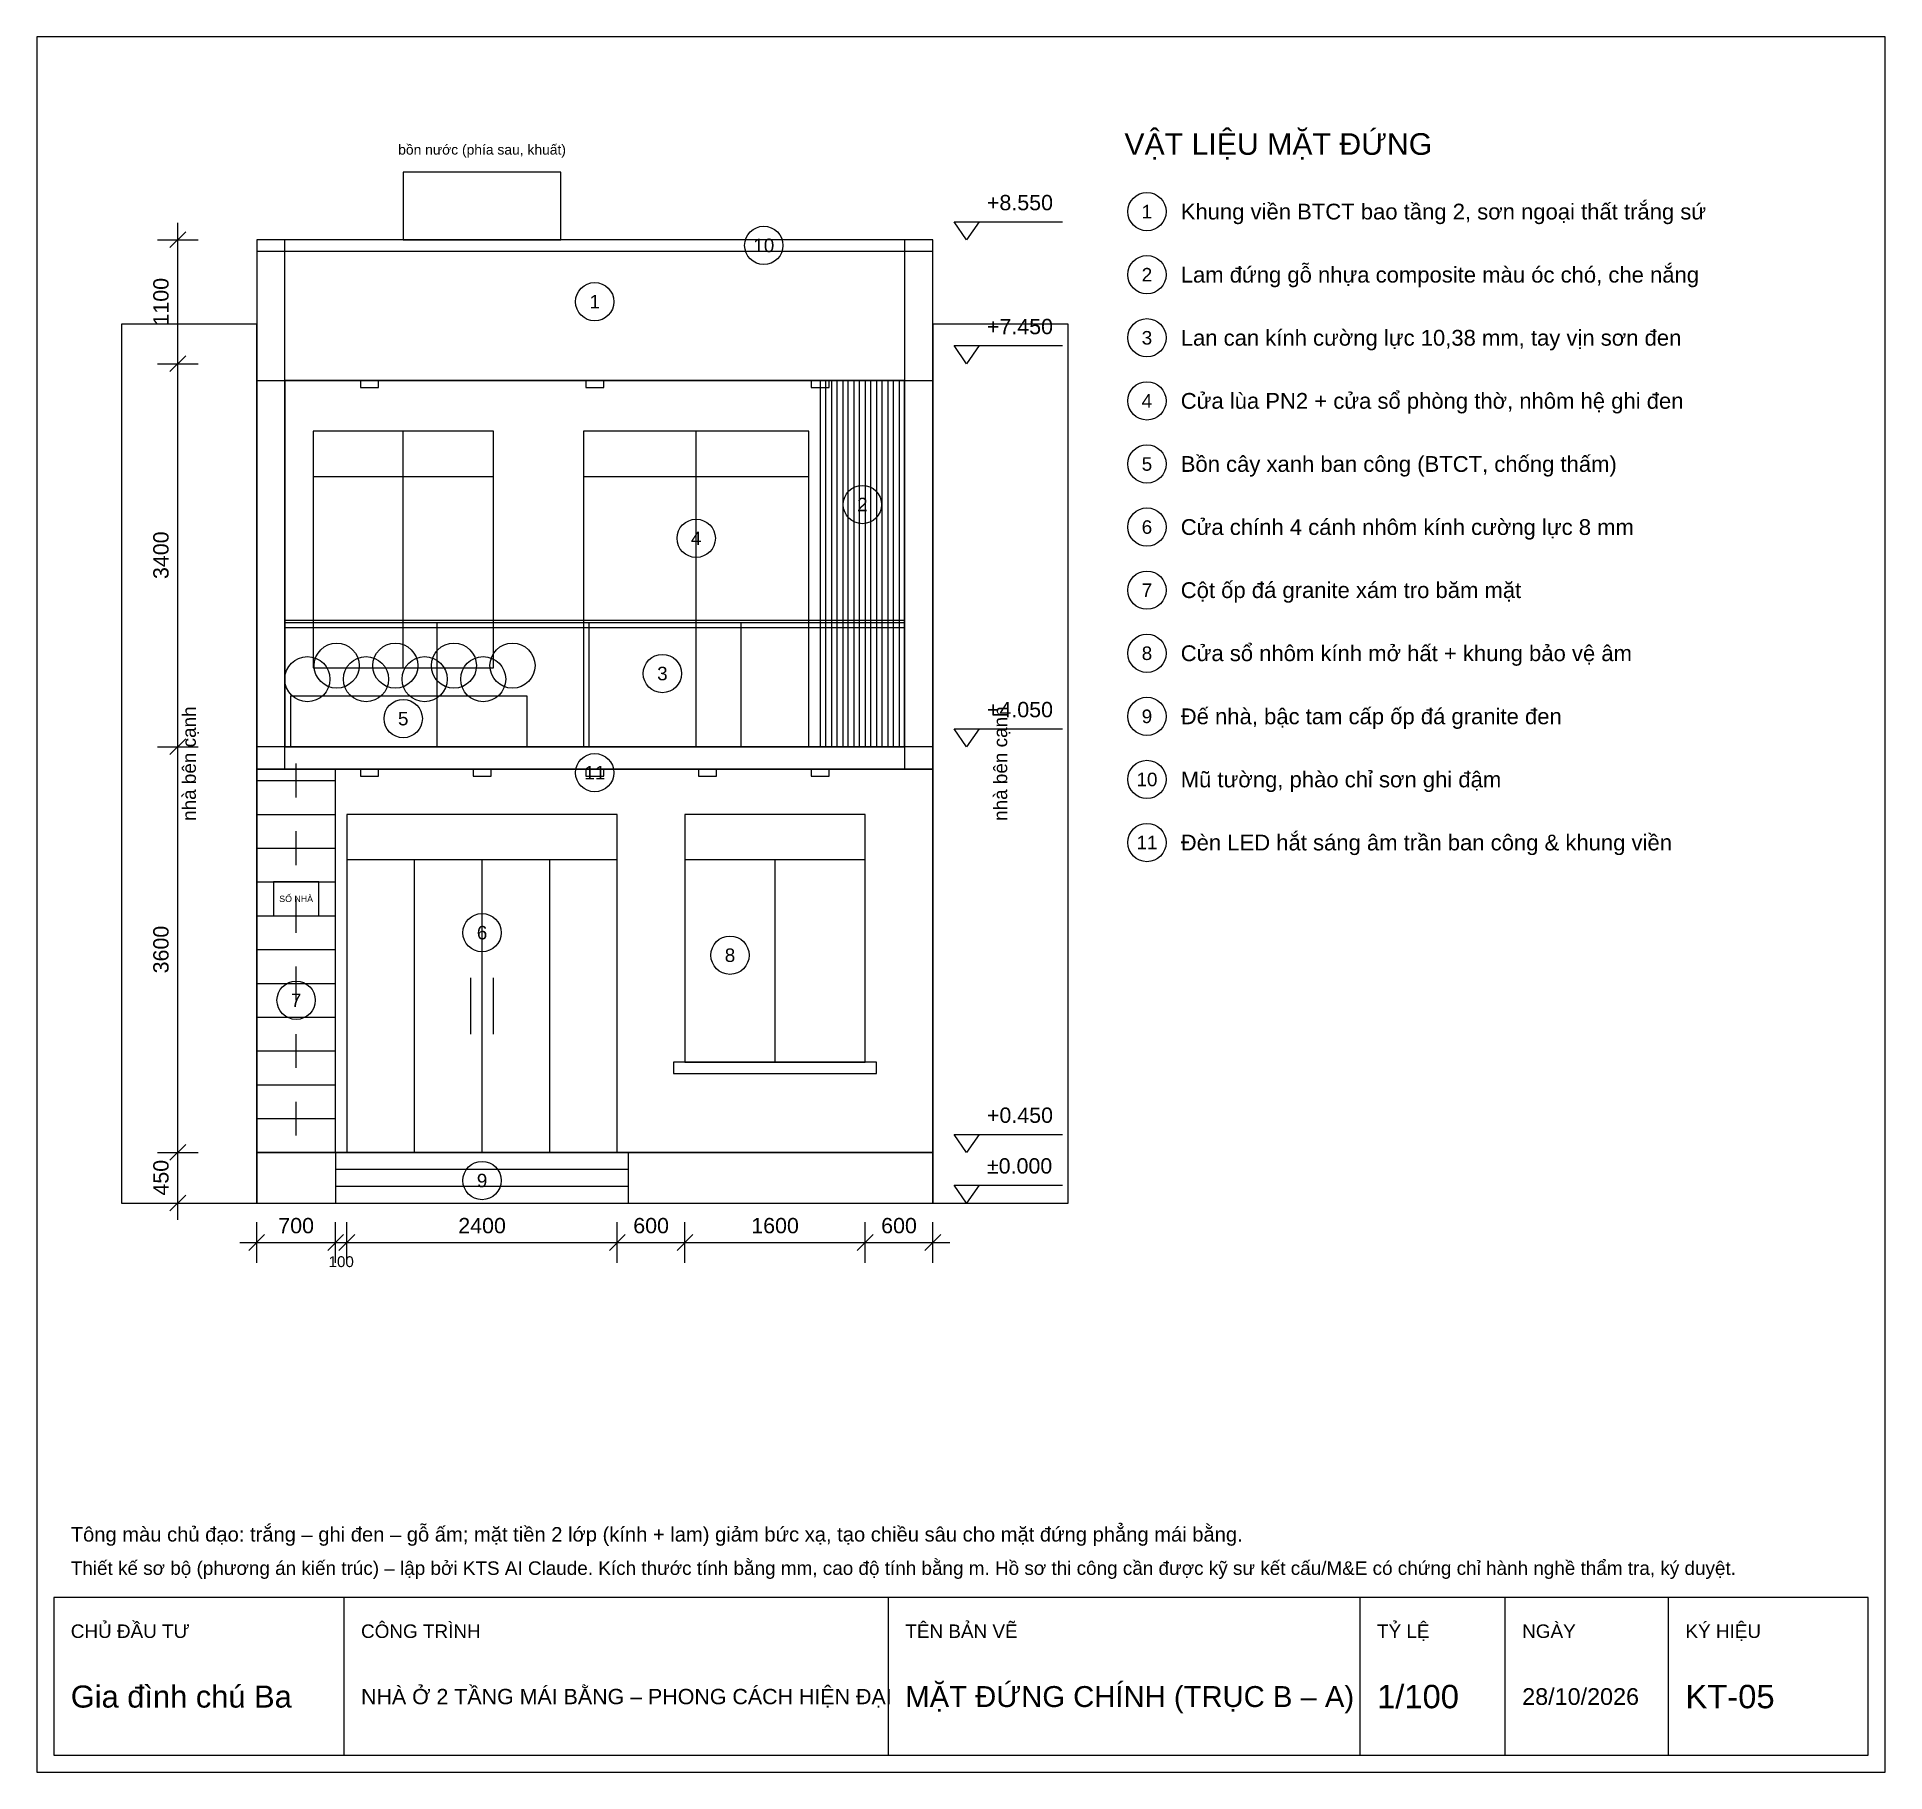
# Model space of a CAD drawing. Extents: x -1950 to 14450, y -5050 to 10350.
import ezdxf
from ezdxf.enums import TextEntityAlignment as Align

# ---------------------------------------------------------------- set-up
doc = ezdxf.new("R2010")
doc.units = 0
for name, color, linetype in [('DIM', 5, 'CONTINUOUS'), ('ELEV', 7, 'CONTINUOUS'), ('FRAME', 7, 'CONTINUOUS'), ('TEXT', 7, 'CONTINUOUS')]:
    doc.layers.add(name, color=color, linetype=linetype)
doc.styles.get("Standard").update_dxf_attribs({"font": 'arial.ttf'})

msp = doc.modelspace()

# ---------------------------------------------------------------- linework, layer by layer
at = {"layer": 'DIM'}
for p, q in [((-700, -150), (-700, 8700)), ((6300, 8550), (6190, 8710)), ((6190, 8710), (6410, 8710)), ((6410, 8710), (6300, 8550)), ((6300, 8710), (7150, 8710)), ((-880, 8550), (-520, 8550)), ((-770, 8480), (-630, 8620)), ((6300, 7450), (6190, 7610)), ((6190, 7610), (6410, 7610)), ((6410, 7610), (6300, 7450)), ((6300, 7610), (7150, 7610)), ((-880, 7450), (-520, 7450)), ((-770, 7380), (-630, 7520)), ((-770, 3980), (-630, 4120)), ((6300, 4050), (6190, 4210)), ((6190, 4210), (6410, 4210)), ((6410, 4210), (6300, 4050)), ((6300, 4210), (7150, 4210)), ((-880, 4050), (-520, 4050)), ((-770, 380), (-630, 520)), ((6300, 450), (6190, 610)), ((6190, 610), (6410, 610)), ((6410, 610), (6300, 450)), ((6300, 610), (7150, 610)), ((-880, 450), (-520, 450)), ((-880, 0), (-520, 0)), ((-770, -70), (-630, 70)), ((6300, 0), (6190, 160)), ((6190, 160), (6410, 160)), ((6410, 160), (6300, 0)), ((6300, 160), (7150, 160)), ((-70, -420), (70, -280)), ((0, -530), (0, -170)), ((630, -420), (770, -280)), ((700, -530), (700, -170)), ((730, -420), (870, -280)), ((800, -530), (800, -170)), ((3130, -420), (3270, -280)), ((3200, -530), (3200, -170)), ((3730, -420), (3870, -280)), ((3800, -530), (3800, -170)), ((5330, -420), (5470, -280)), ((5400, -530), (5400, -170)), ((5930, -420), (6070, -280)), ((6000, -530), (6000, -170)), ((-150, -350), (6150, -350))]:
    msp.add_line(p, q, dxfattribs=at)
at = {"layer": 'ELEV'}
for p, q in [((2700, 9150), (1300, 9150)), ((1300, 9150), (1300, 8550)), ((2700, 8550), (2700, 9150)), ((250, 8550), (0, 8550)), ((0, 8550), (0, 3850)), ((6000, 8550), (0, 8550)), ((0, 8550), (0, 7300)), ((6000, 8550), (0, 8550)), ((0, 8550), (0, 8450)), ((250, 3850), (250, 8550)), ((1300, 8550), (2700, 8550)), ((6000, 8550), (5750, 8550)), ((5750, 8550), (5750, 3850)), ((6000, 3850), (6000, 8550)), ((6000, 7300), (6000, 8550)), ((6000, 8450), (6000, 8550)), ((0, 8450), (6000, 8450)), ((0, 7800), (-1200, 7800)), ((-1200, 7800), (-1200, 0)), ((0, 0), (0, 7800)), ((7200, 7800), (6000, 7800)), ((6000, 7800), (6000, 0)), ((7200, 0), (7200, 7800)), ((0, 7300), (6000, 7300)), ((5750, 7300), (250, 7300)), ((250, 7300), (250, 4050)), ((250, 7300), (5750, 7300)), ((1080, 7300), (920, 7300)), ((920, 7300), (920, 7240)), ((920, 7240), (1080, 7240)), ((1080, 7240), (1080, 7300)), ((3080, 7300), (2920, 7300)), ((2920, 7300), (2920, 7240)), ((2920, 7240), (3080, 7240)), ((3080, 7240), (3080, 7300)), ((5080, 7300), (4920, 7300)), ((4920, 7300), (4920, 7240)), ((4920, 7240), (5080, 7240)), ((5750, 7300), (5000, 7300)), ((5000, 7300), (5000, 4050)), ((5050, 7300), (5000, 7300)), ((5000, 7300), (5000, 4050)), ((5050, 4050), (5050, 7300)), ((5080, 7240), (5080, 7300)), ((5150, 7300), (5100, 7300)), ((5100, 7300), (5100, 4050)), ((5150, 4050), (5150, 7300)), ((5250, 7300), (5200, 7300)), ((5200, 7300), (5200, 4050)), ((5250, 4050), (5250, 7300)), ((5350, 7300), (5300, 7300)), ((5300, 7300), (5300, 4050)), ((5350, 4050), (5350, 7300)), ((5450, 7300), (5400, 7300)), ((5400, 7300), (5400, 4050)), ((5450, 4050), (5450, 7300)), ((5550, 7300), (5500, 7300)), ((5500, 7300), (5500, 4050)), ((5550, 4050), (5550, 7300)), ((5650, 7300), (5600, 7300)), ((5600, 7300), (5600, 4050)), ((5650, 4050), (5650, 7300)), ((5750, 7300), (5700, 7300)), ((5700, 7300), (5700, 4050)), ((5750, 4050), (5750, 7300)), ((5750, 4050), (5750, 7300)), ((5750, 4050), (5750, 7300)), ((2100, 6850), (500, 6850)), ((500, 6850), (500, 4750)), ((2100, 6850), (500, 6850)), ((500, 6850), (500, 4750)), ((1300, 4750), (1300, 6850)), ((2100, 4750), (2100, 6850)), ((2100, 4750), (2100, 6850)), ((4900, 6850), (2900, 6850)), ((2900, 6850), (2900, 4050)), ((4900, 6850), (2900, 6850)), ((2900, 6850), (2900, 4050)), ((3900, 4050), (3900, 6850)), ((4900, 4050), (4900, 6850)), ((4900, 4050), (4900, 6850)), ((500, 6450), (2100, 6450)), ((2900, 6450), (4900, 6450)), ((5750, 5170), (250, 5170)), ((250, 5170), (250, 5110)), ((5750, 5150), (250, 5150)), ((250, 5150), (250, 4050)), ((250, 5110), (5750, 5110)), ((1600, 4050), (1600, 5150)), ((2950, 4050), (2950, 5150)), ((4300, 4050), (4300, 5150)), ((5750, 5110), (5750, 5170)), ((5750, 4050), (5750, 5150)), ((500, 4750), (2100, 4750)), ((500, 4750), (2100, 4750)), ((2400, 4500), (300, 4500)), ((300, 4500), (300, 4050)), ((2400, 4050), (2400, 4500)), ((6000, 4050), (0, 4050)), ((0, 4050), (0, 3850)), ((250, 4050), (5750, 4050)), ((250, 4050), (5750, 4050)), ((300, 4050), (2400, 4050)), ((2900, 4050), (4900, 4050)), ((2900, 4050), (4900, 4050)), ((5000, 4050), (5750, 4050)), ((5000, 4050), (5050, 4050)), ((5100, 4050), (5150, 4050)), ((5200, 4050), (5250, 4050)), ((5300, 4050), (5350, 4050)), ((5400, 4050), (5450, 4050)), ((5500, 4050), (5550, 4050)), ((5600, 4050), (5650, 4050)), ((5700, 4050), (5750, 4050)), ((6000, 3850), (6000, 4050)), ((6000, 3850), (0, 3850)), ((0, 3850), (0, 450)), ((700, 3850), (0, 3850)), ((0, 3850), (0, 450)), ((0, 3850), (6000, 3850)), ((0, 3850), (250, 3850)), ((0, 3850), (6000, 3850)), ((350, 3600), (350, 3900)), ((700, 450), (700, 3850)), ((1080, 3850), (920, 3850)), ((920, 3850), (920, 3790)), ((920, 3790), (1080, 3790)), ((1080, 3790), (1080, 3850)), ((2080, 3850), (1920, 3850)), ((1920, 3850), (1920, 3790)), ((1920, 3790), (2080, 3790)), ((2080, 3790), (2080, 3850)), ((3080, 3850), (2920, 3850)), ((2920, 3850), (2920, 3790)), ((2920, 3790), (3080, 3790)), ((3080, 3790), (3080, 3850)), ((4080, 3850), (3920, 3850)), ((3920, 3850), (3920, 3790)), ((3920, 3790), (4080, 3790)), ((4080, 3790), (4080, 3850)), ((5080, 3850), (4920, 3850)), ((4920, 3850), (4920, 3790)), ((4920, 3790), (5080, 3790)), ((5080, 3790), (5080, 3850)), ((5750, 3850), (6000, 3850)), ((6000, 450), (6000, 3850)), ((0, 3750), (700, 3750)), ((0, 3450), (700, 3450)), ((3200, 3450), (800, 3450)), ((800, 3450), (800, 450)), ((3200, 3450), (800, 3450)), ((800, 3450), (800, 450)), ((3200, 450), (3200, 3450)), ((3200, 450), (3200, 3450)), ((5400, 3450), (3800, 3450)), ((3800, 3450), (3800, 1250)), ((5400, 3450), (3800, 3450)), ((3800, 3450), (3800, 1250)), ((5400, 1250), (5400, 3450)), ((5400, 1250), (5400, 3450)), ((350, 3000), (350, 3300)), ((0, 3150), (700, 3150)), ((800, 3050), (3200, 3050)), ((1400, 450), (1400, 3050)), ((2000, 450), (2000, 3050)), ((2600, 450), (2600, 3050)), ((3800, 3050), (5400, 3050)), ((4600, 1250), (4600, 3050)), ((0, 2850), (700, 2850)), ((550, 2850), (150, 2850)), ((150, 2850), (150, 2550)), ((550, 2550), (550, 2850)), ((350, 2400), (350, 2700)), ((0, 2550), (700, 2550)), ((150, 2550), (550, 2550)), ((0, 2250), (700, 2250)), ((350, 1800), (350, 2100)), ((1900, 1500), (1900, 2000)), ((2100, 1500), (2100, 2000)), ((0, 1950), (700, 1950)), ((0, 1650), (700, 1650)), ((350, 1200), (350, 1500)), ((0, 1350), (700, 1350)), ((5500, 1250), (3700, 1250)), ((3700, 1250), (3700, 1150)), ((3700, 1150), (5500, 1150)), ((3800, 1250), (5400, 1250)), ((3800, 1250), (5400, 1250)), ((5500, 1150), (5500, 1250)), ((0, 1050), (700, 1050)), ((350, 600), (350, 900)), ((0, 750), (700, 750)), ((6000, 450), (0, 450)), ((0, 450), (0, 0)), ((0, 450), (6000, 450)), ((0, 450), (700, 450)), ((3300, 450), (700, 450)), ((700, 450), (700, 0)), ((800, 450), (3200, 450)), ((800, 450), (3200, 450)), ((3300, 0), (3300, 450)), ((6000, 0), (6000, 450)), ((700, 300), (3300, 300)), ((-1200, 0), (0, 0)), ((-1200, 0), (7200, 0)), ((0, 0), (6000, 0)), ((700, 150), (3300, 150)), ((700, 0), (3300, 0)), ((6000, 0), (7200, 0))]:
    msp.add_line(p, q, dxfattribs=at)
for centre in [(710, 4770), (1230, 4770), (1750, 4770), (2270, 4770), (450, 4650), (970, 4650), (1490, 4650), (2010, 4650)]:
    msp.add_circle(centre, 200, dxfattribs=at)
at = {"layer": 'FRAME'}
for p, q in [((14450, 10350), (-1950, 10350)), ((-1950, 10350), (-1950, -5050)), ((14450, -5050), (14450, 10350)), ((14300, -3500), (-1800, -3500)), ((-1800, -3500), (-1800, -4900)), ((776, -4900), (776, -3500)), ((5606, -4900), (5606, -3500)), ((9792, -4900), (9792, -3500)), ((11080, -4900), (11080, -3500)), ((12529, -4900), (12529, -3500)), ((14300, -4900), (14300, -3500)), ((-1800, -4900), (14300, -4900)), ((-1950, -5050), (14450, -5050))]:
    msp.add_line(p, q, dxfattribs=at)
at = {"layer": 'TEXT'}
for centre in [(7900, 8800), (4500, 8500), (7900, 8240), (3000, 8000), (7900, 7680), (7900, 7120), (7900, 6560), (5375, 6200), (3900, 5900), (7900, 6000), (7900, 5440), (7900, 4880), (3600, 4700), (1300, 4300), (7900, 4320), (3000, 3820), (7900, 3760), (7900, 3200), (2000, 2400), (4200, 2200), (350, 1800), (2000, 200)]:
    msp.add_circle(centre, 170, dxfattribs=at)

# ---------------------------------------------------------------- texts
at = {"layer": 'DIM'}
for s, p in [('+8.550', (6480, 8880)), ('+7.450', (6480, 7780)), ('+4.050', (6480, 4380)), ('+0.450', (6480, 780)), ('±0.000', (6480, 330))]:
    msp.add_text(s, height=136, dxfattribs=at).set_placement(p, align=Align.MIDDLE_LEFT)
for s, p in [('1100', (-850, 8000)), ('3400', (-850, 5750)), ('3600', (-850, 2250)), ('450', (-850, 225))]:
    msp.add_text(s, height=136, rotation=90, dxfattribs=at).set_placement(p, align=Align.MIDDLE_CENTER)
for s, height, p in [('700', 136, (350, -200)), ('2400', 136, (2000, -200)), ('600', 136, (3500, -200)), ('1600', 136, (4600, -200)), ('600', 136, (5700, -200)), ('100', 96, (750, -520))]:
    msp.add_text(s, height=height, dxfattribs=at).set_placement(p, align=Align.MIDDLE_CENTER)
at = {"layer": 'TEXT'}
for s, height, p in [('VẬT LIỆU MẶT ĐỨNG', 192, (7700, 9400)), ('Khung viền BTCT bao tầng 2, sơn ngoại thất trắng sứ', 140, (8200, 8800)), ('Lam đứng gỗ nhựa composite màu óc chó, che nắng', 140, (8200, 8240)), ('Lan can kính cường lực 10,38 mm, tay vịn sơn đen', 140, (8200, 7680)), ('Cửa lùa PN2 + cửa sổ phòng thờ, nhôm hệ ghi đen', 140, (8200, 7120)), ('Bồn cây xanh ban công (BTCT, chống thấm)', 140, (8200, 6560)), ('Cửa chính 4 cánh nhôm kính cường lực 8 mm', 140, (8200, 6000)), ('Cột ốp đá granite xám tro băm mặt', 140, (8200, 5440)), ('Cửa sổ nhôm kính mở hất + khung bảo vệ âm', 140, (8200, 4880)), ('Đế nhà, bậc tam cấp ốp đá granite đen', 140, (8200, 4320)), ('Mũ tường, phào chỉ sơn ghi đậm', 140, (8200, 3760)), ('Đèn LED hắt sáng âm trần ban công & khung viền', 140, (8200, 3200)), ('Tông màu chủ đạo: trắng – ghi đen – gỗ ấm; mặt tiền 2 lớp (kính + lam) giảm bức xạ, tạo chiều sâu cho mặt đứng phẳng mái bằng.', 128, (-1650, -2940)), ('Thiết kế sơ bộ (phương án kiến trúc) – lập bởi KTS AI Claude. Kích thước tính bằng mm, cao độ tính bằng m. Hồ sơ thi công cần được kỹ sư kết cấu/M&E có chứng chỉ hành nghề thẩm tra, ký duyệt.', 120, (-1650, -3240)), ('CHỦ ĐẦU TƯ', 120, (-1650, -3800)), ('CÔNG TRÌNH', 120, (926, -3800)), ('TÊN BẢN VẼ', 120, (5756, -3800)), ('TỶ LỆ', 120, (9942, -3800)), ('NGÀY', 120, (11230, -3800)), ('KÝ HIỆU', 120, (12679, -3800)), ('MẶT ĐỨNG CHÍNH (TRỤC B – A)', 185.7, (5756, -4380)), ('Gia đình chú Ba', 195.8, (-1650, -4380)), ('NHÀ Ở 2 TẦNG MÁI BẰNG – PHONG CÁCH HIỆN ĐẠI', 135.9, (926, -4380)), ('1/100', 208, (9942, -4380)), ('28/10/2026', 148.3, (11230, -4380)), ('KT-05', 208, (12679, -4380))]:
    msp.add_text(s, height=height, dxfattribs=at).set_placement(p, align=Align.MIDDLE_LEFT)
for s, height, p in [('bồn nước (phía sau, khuất)', 88, (2000, 9350)), ('1', 120, (7900, 8800)), ('10', 120, (4500, 8500)), ('2', 120, (7900, 8240)), ('1', 120, (3000, 8000)), ('3', 120, (7900, 7680)), ('4', 120, (7900, 7120)), ('5', 120, (7900, 6560)), ('2', 120, (5375, 6200)), ('4', 120, (3900, 5900)), ('6', 120, (7900, 6000)), ('7', 120, (7900, 5440)), ('8', 120, (7900, 4880)), ('3', 120, (3600, 4700)), ('5', 120, (1300, 4300)), ('9', 120, (7900, 4320)), ('11', 120, (3000, 3820)), ('10', 120, (7900, 3760)), ('11', 120, (7900, 3200)), ('SỐ NHÀ', 56, (350, 2700)), ('6', 120, (2000, 2400)), ('8', 120, (4200, 2200)), ('7', 120, (350, 1800)), ('9', 120, (2000, 200))]:
    msp.add_text(s, height=height, dxfattribs=at).set_placement(p, align=Align.MIDDLE_CENTER)
for p in [(-600, 3900), (6600, 3900)]:
    msp.add_text('nhà bên cạnh', height=120, rotation=90, dxfattribs=at).set_placement(p, align=Align.MIDDLE_CENTER)

doc.saveas('drawing.dxf')
